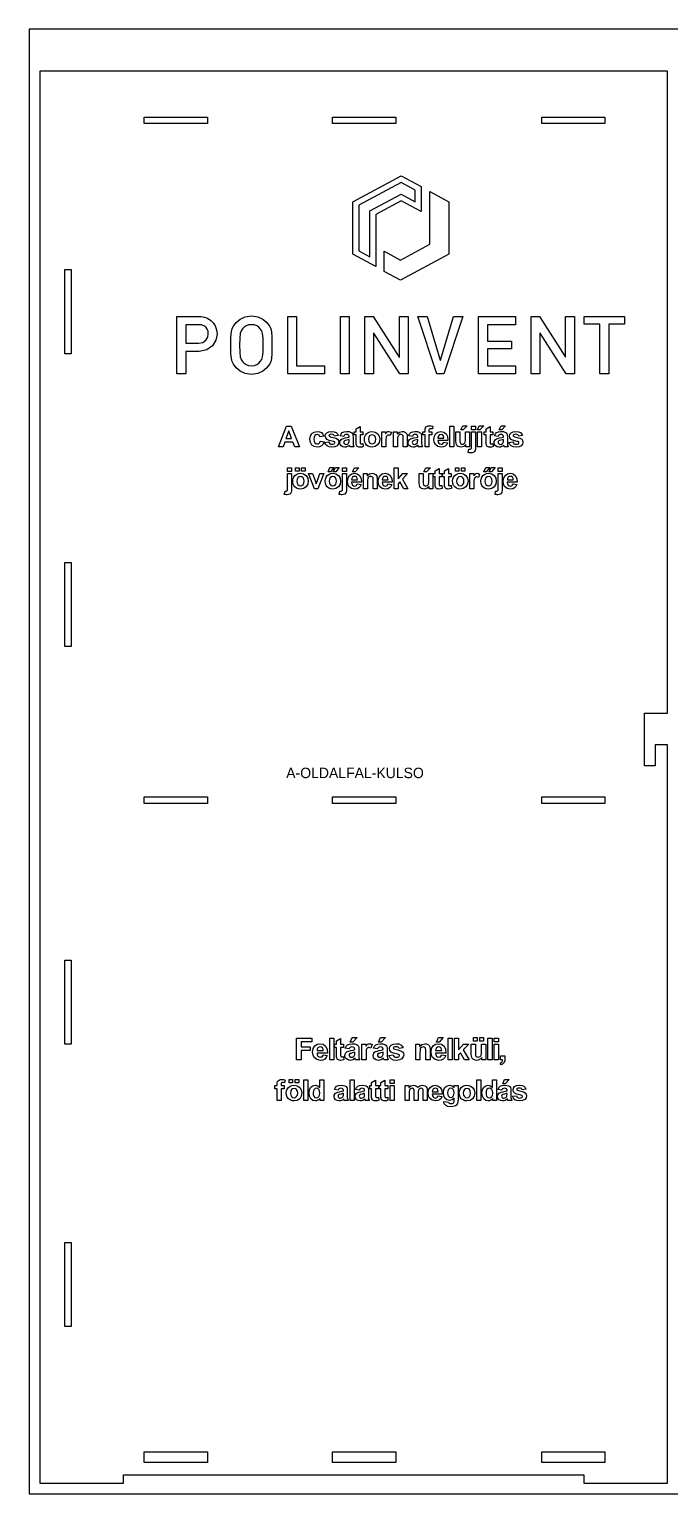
# Model space of a CAD drawing. Header units: millimetres. Extents: x 0 to 1400, y 0 to 1400.
# Drawn here: x 0 to 613, y 0 to 1400 of the extents above; entities that cross this region are included whole.
import ezdxf
from ezdxf.enums import TextEntityAlignment as Align

# ---------------------------------------------------------------- set-up
doc = ezdxf.new("R2010")
doc.units = ezdxf.units.MM
for name, color, linetype in [('GRAVIR', 3, 'Continuous'), ('JELOLES', 5, 'Continuous'), ('TABLA', 8, 'Continuous'), ('VAGAS', 1, 'Continuous')]:
    doc.layers.add(name, color=color, linetype=linetype)

msp = doc.modelspace()

# ---------------------------------------------------------------- linework, layer by layer
at = {"layer": 'GRAVIR'}
for points in [[(331.1, 1222.9), (331.1, 1173.1), (309.2, 1184.9), (309.2, 1235.1), (355.3, 1260), (374.6, 1249.6), (374.6, 1225.7), (355.3, 1236.1)], [(314.9, 1231.7), (314.9, 1188.3), (325.4, 1182.6), (325.4, 1226.3), (355.3, 1242.5), (368.9, 1235.1), (368.9, 1235.2), (368.9, 1246.2), (355.3, 1253.6)], [(354.7, 1179.4), (382.7, 1194.7), (382.7, 1244.9), (400.8, 1235.1), (400.8, 1184.9), (354.7, 1160), (339.2, 1168.4), (339.2, 1187.8)], [(179.4, 1108.5), (178.3, 1102.7), (175.1, 1097.4), (169.6, 1093.4), (162.2, 1092), (149.5, 1092), (149.5, 1070.5), (141.1, 1070.5), (141.1, 1125.5), (161.1, 1125.5), (164.3, 1125.4), (167.3, 1124.9), (170.4, 1123.7), (173.5, 1121.7), (175.8, 1119.4), (177.7, 1116.4), (179, 1112.8)], [(227, 1119.7), (229.5, 1116.1), (230.7, 1113.8), (231.4, 1110.9), (231.8, 1106), (231.9, 1098), (231.8, 1090.1), (231.4, 1085.2), (230.7, 1082.2), (229.5, 1079.9), (227, 1076.3), (223.2, 1073.2), (218.3, 1070.9), (212.3, 1070), (206.3, 1070.9), (201.4, 1073.2), (197.6, 1076.3), (195, 1079.9), (194.4, 1081.1), (193.9, 1082.3), (193.5, 1083.6), (193.2, 1085.2), (192.7, 1090.1), (192.6, 1098), (192.7, 1106), (193.2, 1110.9), (193.9, 1113.8), (195, 1116.1), (197.6, 1119.7), (201.4, 1122.9), (206.3, 1125.2), (212.3, 1126), (218.3, 1125.2), (223.2, 1122.9)], [(282.2, 1078.4), (282.2, 1070.5), (247, 1070.5), (247, 1125.5), (255.4, 1125.5), (255.4, 1078.4)], [(305.7, 1125.5), (305.7, 1070.5), (297.3, 1070.5), (297.3, 1125.5)], [(329.1, 1109.6), (329.1, 1070.5), (320.8, 1070.5), (320.8, 1125.5), (328.6, 1125.5), (353.6, 1086.4), (353.7, 1086.4), (353.7, 1125.5), (362.1, 1125.5), (362.1, 1070.5), (354.2, 1070.5), (329.3, 1109.6)], [(380.3, 1125.5), (392.8, 1083.6), (392.9, 1083.6), (405.5, 1125.5), (414.3, 1125.5), (396.1, 1070.5), (389.6, 1070.5), (371.4, 1125.5)], [(464.6, 1078.4), (464.6, 1070.5), (429.4, 1070.5), (429.4, 1125.5), (464.6, 1125.5), (464.6, 1117.6), (437.8, 1117.6), (437.8, 1101.9), (460.7, 1101.9), (460.7, 1094.5), (437.8, 1094.5), (437.8, 1078.4)], [(488, 1070.5), (479.7, 1070.5), (479.7, 1125.5), (487.5, 1125.5), (512.5, 1086.4), (512.6, 1086.4), (512.6, 1125.5), (521, 1125.5), (521, 1070.5), (513.1, 1070.5), (488.2, 1109.6), (488, 1109.6)], [(530.3, 1125.5), (568.9, 1125.5), (568.9, 1118.1), (553.8, 1118.1), (553.8, 1070.5), (545.4, 1070.5), (545.4, 1118.1), (530.3, 1118.1)], [(167.5, 1116.1), (164.7, 1117.3), (161.5, 1117.6), (149.5, 1117.6), (149.5, 1099.8), (161.8, 1099.8), (165.9, 1100.6), (168.8, 1102.7), (170.5, 1105.6), (171, 1108.8), (170.8, 1111.3), (170.1, 1113.4), (169, 1114.9)], [(219.3, 1080.8), (220.8, 1082.4), (222.2, 1084.4), (223, 1087), (223.4, 1091.2), (223.6, 1098), (223.4, 1104.8), (223, 1109.1), (222.2, 1111.6), (220.8, 1113.6), (219.3, 1115.2), (217.5, 1116.5), (215.1, 1117.3), (212.3, 1117.6), (209.5, 1117.3), (207.2, 1116.5), (205.3, 1115.2), (203.8, 1113.6), (202.4, 1111.6), (201.6, 1109.1), (201.1, 1104.8), (201, 1098), (201.1, 1091.2), (201.6, 1087), (202.4, 1084.4), (203.8, 1082.4), (205.3, 1080.8), (207.2, 1079.6), (209.5, 1078.7), (212.3, 1078.4), (215.1, 1078.7), (217.5, 1079.6)], [(238.2, 1000.8), (245.9, 1020.7), (250.2, 1020.7), (258.1, 1000.8), (253.8, 1000.8), (252, 1005.3), (244.1, 1005.3), (242.5, 1000.8)], [(248, 1016), (245.3, 1008.7), (250.7, 1008.7)], [(272.9, 1004.7), (273.9, 1003.9), (275.2, 1003.6), (276.2, 1003.8), (277, 1004.2), (277.6, 1005.1), (277.9, 1006.3), (281.7, 1005.7), (280.8, 1003.4), (279.4, 1001.8), (277.5, 1000.8), (275, 1000.5), (272.2, 1001), (270, 1002.5), (268.6, 1004.9), (268.1, 1008), (268.6, 1011.2), (270, 1013.5), (272.2, 1015), (275.1, 1015.5), (277.4, 1015.2), (279.3, 1014.4), (280.6, 1013), (281.5, 1011), (277.7, 1010.3), (277.4, 1011.3), (276.9, 1012), (276.1, 1012.4), (275.1, 1012.5), (273.9, 1012.3), (272.9, 1011.5), (272.2, 1010.2), (272, 1008.3), (272.2, 1006.1)], [(291.7, 1005.5), (291.2, 1005.8), (290.4, 1006), (286.6, 1007), (284.6, 1007.9), (283.3, 1009.3), (282.9, 1011.1), (283.2, 1012.8), (284.3, 1014.3), (286.2, 1015.2), (288.9, 1015.5), (291.5, 1015.3), (293.3, 1014.6), (294.5, 1013.4), (295.3, 1011.7), (291.7, 1011.1), (291.3, 1011.8), (290.8, 1012.3), (290, 1012.7), (289, 1012.8), (287.7, 1012.7), (286.8, 1012.4), (286.5, 1012), (286.4, 1011.6), (286.5, 1011.2), (286.8, 1010.9), (287.9, 1010.5), (290.3, 1009.8), (292.9, 1009.1), (294.6, 1008.2), (295.5, 1006.9), (295.7, 1005.3), (295.3, 1003.5), (294.1, 1001.9), (292.1, 1000.9), (289.2, 1000.5), (286.6, 1000.8), (284.6, 1001.7), (283.2, 1003.1), (282.3, 1004.9), (286.1, 1005.5), (286.5, 1004.5), (287.1, 1003.8), (288, 1003.4), (289.2, 1003.3), (290.5, 1003.4), (291.4, 1003.8), (291.8, 1004.2), (291.9, 1004.8), (291.9, 1005.2)], [(309.4, 1010), (309.4, 1005.6), (309.4, 1003.9), (309.5, 1002.8), (309.8, 1001.8), (310.2, 1000.8), (306.5, 1000.8), (306.3, 1001.3), (306.1, 1002), (306, 1002.2), (306, 1002.4), (305, 1001.6), (303.9, 1001), (302.7, 1000.6), (301.5, 1000.5), (299.5, 1000.8), (298, 1001.7), (297.1, 1003.1), (296.7, 1004.8), (296.9, 1005.9), (297.3, 1006.9), (298, 1007.8), (298.9, 1008.4), (300.2, 1008.9), (302, 1009.3), (304.2, 1009.8), (305.7, 1010.2), (305.7, 1010.6), (305.5, 1011.5), (305.1, 1012.1), (304.3, 1012.5), (303.1, 1012.6), (302.2, 1012.5), (301.5, 1012.2), (301, 1011.7), (300.6, 1010.8), (297.1, 1011.4), (297.9, 1013.2), (299.1, 1014.5), (300.9, 1015.3), (303.4, 1015.5), (305.6, 1015.4), (307.1, 1014.9), (308.2, 1014.2), (308.9, 1013.4), (309.3, 1012.1)], [(318.8, 1004), (319.1, 1001.1), (317.7, 1000.6), (316.1, 1000.5), (315.1, 1000.6), (314.3, 1000.8), (313.5, 1001.2), (313, 1001.7), (312.7, 1002.4), (312.5, 1003.2), (312.4, 1004.2), (312.4, 1005.9), (312.4, 1012.2), (310.6, 1012.2), (310.6, 1015.2), (312.4, 1015.2), (312.4, 1018.1), (316.2, 1020.3), (316.2, 1015.2), (318.8, 1015.2), (318.8, 1012.2), (316.2, 1012.2), (316.2, 1006.4), (316.2, 1005), (316.3, 1004.3), (316.4, 1004.1), (316.6, 1003.8), (316.9, 1003.7), (317.3, 1003.7), (317.9, 1003.8)], [(330.6, 1001), (327.6, 1000.5), (325.7, 1000.7), (323.9, 1001.4), (322.3, 1002.5), (321.2, 1004), (320.5, 1005.9), (320.2, 1008.2), (320.5, 1010.1), (321.2, 1011.9), (322.3, 1013.4), (323.8, 1014.6), (325.6, 1015.3), (327.6, 1015.5), (330.6, 1015), (333, 1013.4), (334.5, 1011), (335, 1008.1), (334.5, 1005.1), (332.9, 1002.6)], [(326.3, 1012.1), (325.1, 1011.3), (324.4, 1009.9), (324.1, 1008), (324.4, 1006.1), (325.1, 1004.7), (326.3, 1003.9), (327.6, 1003.6), (329, 1003.9), (330.1, 1004.7), (330.9, 1006.1), (331.1, 1008), (330.9, 1009.9), (330.1, 1011.3), (329, 1012.1), (327.6, 1012.4)], [(344.1, 1012), (343.2, 1012.1), (342.5, 1012), (341.9, 1011.7), (341.4, 1011.1), (341, 1010.1), (340.8, 1008.3), (340.7, 1005.3), (340.7, 1000.8), (336.9, 1000.8), (336.9, 1015.2), (340.4, 1015.2), (340.4, 1013.2), (341.3, 1014.4), (342, 1015.1), (342.8, 1015.4), (343.7, 1015.5), (345, 1015.3), (346.2, 1014.8), (345, 1011.5)], [(352.2, 1010.6), (352, 1009.4), (351.9, 1007.3), (351.9, 1000.8), (348.1, 1000.8), (348.1, 1015.2), (351.7, 1015.2), (351.7, 1013.1), (353.8, 1014.9), (356.4, 1015.5), (357.6, 1015.4), (358.7, 1015.1), (359.6, 1014.6), (360.3, 1013.9), (360.7, 1013.2), (361, 1012.3), (361.2, 1011.2), (361.2, 1009.8), (361.2, 1000.8), (357.4, 1000.8), (357.4, 1008.2), (357.4, 1010.1), (357.2, 1011.2), (356.9, 1011.8), (356.4, 1012.2), (355.8, 1012.5), (355.1, 1012.6), (354.1, 1012.5), (353.3, 1012.1), (352.7, 1011.4)], [(374.9, 1003.9), (375, 1002.8), (375.3, 1001.8), (375.7, 1000.8), (372, 1000.8), (371.8, 1001.3), (371.6, 1002), (371.5, 1002.2), (371.5, 1002.4), (370.4, 1001.6), (369.4, 1001), (368.2, 1000.6), (367, 1000.5), (365, 1000.8), (363.5, 1001.7), (362.5, 1003.1), (362.2, 1004.8), (362.4, 1005.9), (362.8, 1006.9), (363.5, 1007.8), (364.4, 1008.4), (365.7, 1008.9), (367.5, 1009.3), (369.7, 1009.8), (371.2, 1010.2), (371.2, 1010.6), (371, 1011.5), (370.6, 1012.1), (369.8, 1012.5), (368.6, 1012.6), (367.7, 1012.5), (367, 1012.2), (366.5, 1011.7), (366.1, 1010.8), (362.6, 1011.4), (363.4, 1013.2), (364.6, 1014.5), (366.4, 1015.3), (368.8, 1015.5), (371.1, 1015.4), (372.6, 1014.9), (373.7, 1014.2), (374.4, 1013.4), (374.8, 1012.1), (374.9, 1010), (374.8, 1005.6)], [(384.3, 1018), (383.5, 1018.1), (382.8, 1018), (382.3, 1017.7), (382, 1017.1), (382, 1016.2), (382, 1015.2), (384.8, 1015.2), (384.8, 1012.2), (382, 1012.2), (382, 1000.8), (378.2, 1000.8), (378.2, 1012.2), (376, 1012.2), (376, 1015.2), (378.2, 1015.2), (378.2, 1016.3), (378.2, 1017.9), (378.5, 1019), (379.1, 1019.8), (380, 1020.4), (381.1, 1020.9), (382.6, 1021), (384.2, 1020.9), (385.8, 1020.5), (385.2, 1017.9)], [(390.6, 1015), (393.2, 1015.5), (396.1, 1015), (398.3, 1013.4), (399.7, 1010.7), (400.1, 1006.9), (390.5, 1006.9), (390.8, 1005.4), (391.5, 1004.3), (392.4, 1003.6), (393.6, 1003.3), (394.5, 1003.5), (395.1, 1003.8), (395.7, 1004.5), (396.1, 1005.4), (399.8, 1004.8), (398.9, 1002.9), (397.5, 1001.6), (395.8, 1000.8), (393.6, 1000.5), (390.3, 1001.1), (388.1, 1003), (387, 1005.2), (386.6, 1007.9), (387.1, 1011.1), (388.5, 1013.5)], [(394.5, 1012.4), (393.5, 1012.6), (392.3, 1012.4), (391.4, 1011.7), (390.8, 1010.6), (390.6, 1009.2), (396.3, 1009.2), (396, 1010.7), (395.4, 1011.8)], [(402, 1000.8), (402, 1020.7), (405.8, 1020.7), (405.8, 1000.8)], [(407.9, 1004.3), (407.8, 1006.1), (407.8, 1015.2), (411.6, 1015.2), (411.6, 1008.6), (411.6, 1006.2), (411.8, 1004.9), (412.1, 1004.3), (412.5, 1003.8), (413.2, 1003.5), (413.9, 1003.4), (414.9, 1003.5), (415.7, 1003.9), (416.3, 1004.5), (416.7, 1005.3), (416.9, 1006.6), (417, 1009.1), (417, 1015.2), (420.8, 1015.2), (420.8, 1000.8), (417.3, 1000.8), (417.3, 1003), (416.4, 1002), (415.2, 1001.2), (413.9, 1000.7), (412.5, 1000.5), (411.2, 1000.7), (409.9, 1001.1), (408.9, 1001.9), (408.3, 1002.9)], [(414.8, 1017), (412.4, 1017), (414.2, 1021), (418.5, 1021)], [(419.5, 995.4), (420.2, 998.7), (420.5, 998.6), (420.7, 998.6), (420.9, 998.5), (421.2, 998.5), (421.7, 998.6), (422.1, 998.8), (422.4, 999.1), (422.6, 999.4), (422.7, 1000.1), (422.7, 1001.5), (422.7, 1015.2), (426.5, 1015.2), (426.5, 1001.3), (426.4, 998.9), (426.2, 997.4), (425.6, 996.4), (424.8, 995.6), (423.6, 995.2), (422.2, 995), (421.6, 995), (421, 995.1), (420.3, 995.2)], [(422.7, 1017.1), (422.7, 1020.7), (426.5, 1020.7), (426.5, 1017.1)], [(428.2, 1017), (430.1, 1021), (434.4, 1021), (430.6, 1017)], [(432.3, 1000.8), (428.5, 1000.8), (428.5, 1015.2), (432.3, 1015.2)], [(442.9, 1004), (443.2, 1001.1), (441.8, 1000.6), (440.2, 1000.5), (439.3, 1000.6), (438.4, 1000.8), (437.7, 1001.2), (437.2, 1001.7), (436.9, 1002.4), (436.6, 1003.2), (436.6, 1004.2), (436.5, 1005.9), (436.5, 1012.2), (434.8, 1012.2), (434.8, 1015.2), (436.5, 1015.2), (436.5, 1018.1), (440.3, 1020.3), (440.3, 1015.2), (442.9, 1015.2), (442.9, 1012.2), (440.3, 1012.2), (440.3, 1006.4), (440.4, 1005), (440.4, 1004.3), (440.5, 1004.1), (440.8, 1003.8), (441, 1003.7), (441.4, 1003.7), (442, 1003.8)], [(456.9, 1003.9), (457, 1002.8), (457.3, 1001.8), (457.7, 1000.8), (454, 1000.8), (453.8, 1001.3), (453.6, 1002), (453.5, 1002.2), (453.5, 1002.4), (452.5, 1001.6), (451.4, 1001), (450.2, 1000.6), (449, 1000.5), (447, 1000.8), (445.5, 1001.7), (444.6, 1003.1), (444.2, 1004.8), (444.4, 1005.9), (444.8, 1006.9), (445.5, 1007.8), (446.4, 1008.4), (447.7, 1008.9), (449.5, 1009.3), (451.7, 1009.8), (453.2, 1010.2), (453.2, 1010.6), (453, 1011.5), (452.6, 1012.1), (451.8, 1012.5), (450.6, 1012.6), (449.7, 1012.5), (449, 1012.2), (448.5, 1011.7), (448.1, 1010.8), (444.6, 1011.4), (445.4, 1013.2), (446.6, 1014.5), (448.4, 1015.3), (450.8, 1015.5), (453.1, 1015.4), (454.6, 1014.9), (455.7, 1014.2), (456.4, 1013.4), (456.8, 1012.1), (456.9, 1010), (456.9, 1005.6)], [(449.1, 1017), (450.9, 1021), (455.2, 1021), (451.5, 1017)], [(467.7, 1005.5), (467.2, 1005.8), (466.4, 1006), (462.7, 1007), (460.6, 1007.9), (459.3, 1009.3), (458.9, 1011.1), (459.3, 1012.8), (460.4, 1014.3), (462.3, 1015.2), (464.9, 1015.5), (467.5, 1015.3), (469.3, 1014.6), (470.5, 1013.4), (471.3, 1011.7), (467.7, 1011.1), (467.4, 1011.8), (466.8, 1012.3), (466.1, 1012.7), (465, 1012.8), (463.7, 1012.7), (462.9, 1012.4), (462.5, 1012), (462.4, 1011.6), (462.5, 1011.2), (462.8, 1010.9), (464, 1010.5), (466.4, 1009.8), (468.9, 1009.1), (470.6, 1008.2), (471.5, 1006.9), (471.8, 1005.3), (471.4, 1003.5), (470.1, 1001.9), (468.1, 1000.9), (465.3, 1000.5), (462.6, 1000.8), (460.6, 1001.7), (459.2, 1003.1), (458.4, 1004.9), (462.2, 1005.5), (462.6, 1004.5), (463.2, 1003.8), (464.1, 1003.4), (465.3, 1003.3), (466.5, 1003.4), (467.5, 1003.8), (467.9, 1004.2), (468, 1004.8), (467.9, 1005.2)], [(303.7, 1003.4), (304.6, 1003.9), (305.2, 1004.4), (305.5, 1005.1), (305.6, 1005.8), (305.7, 1007), (305.7, 1007.7), (304.7, 1007.5), (303.4, 1007.1), (302, 1006.8), (301.3, 1006.5), (300.7, 1005.9), (300.5, 1005.1), (300.7, 1004.4), (301.1, 1003.8), (301.8, 1003.3), (302.6, 1003.2)], [(370.7, 1004.4), (371, 1005.1), (371.1, 1005.8), (371.2, 1007), (371.2, 1007.7), (370.2, 1007.5), (368.8, 1007.1), (367.5, 1006.8), (366.8, 1006.5), (366.2, 1005.9), (366, 1005.1), (366.2, 1004.4), (366.6, 1003.8), (367.3, 1003.3), (368.1, 1003.2), (369.1, 1003.4), (370.1, 1003.9)], [(452.7, 1004.4), (453, 1005.1), (453.1, 1005.8), (453.2, 1007), (453.2, 1007.7), (452.2, 1007.5), (450.8, 1007.1), (449.5, 1006.8), (448.8, 1006.5), (448.2, 1005.9), (448, 1005.1), (448.2, 1004.4), (448.6, 1003.8), (449.3, 1003.3), (450.1, 1003.2), (451.2, 1003.4), (452.1, 1003.9)], [(250.7, 977.1), (246.9, 977.1), (246.9, 980.6), (250.7, 980.6)], [(254.5, 980.9), (257.8, 980.9), (257.8, 977.7), (254.5, 977.7)], [(260.3, 977.7), (260.3, 980.9), (263.6, 980.9), (263.6, 977.7)], [(287.3, 981), (291.3, 981), (287.8, 977), (285.5, 977)], [(292.5, 981), (296.3, 981), (293, 977), (290.5, 977)], [(299.4, 977.1), (299.4, 980.6), (303.2, 980.6), (303.2, 977.1)], [(308.9, 976.9), (310.7, 980.9), (315, 980.9), (311.3, 976.9)], [(348.6, 960.8), (348.6, 980.6), (352.4, 980.6), (352.4, 970.1), (356.9, 975.2), (361.5, 975.2), (356.6, 969.9), (361.9, 960.8), (357.8, 960.8), (354.2, 967.3), (352.4, 965.4), (352.4, 960.8)], [(377.2, 976.9), (379.1, 980.9), (383.3, 980.9), (379.6, 976.9)], [(394.5, 961.1), (393.1, 960.6), (391.5, 960.5), (390.6, 960.6), (389.7, 960.8), (389, 961.2), (388.5, 961.7), (388.2, 962.4), (388, 963.2), (387.9, 964.2), (387.8, 965.9), (387.8, 972.1), (386.1, 972.1), (386.1, 975.2), (387.8, 975.2), (387.8, 978), (391.6, 980.2), (391.6, 975.2), (394.2, 975.2), (394.2, 972.1), (391.6, 972.1), (391.6, 966.4), (391.7, 965), (391.7, 964.3), (391.8, 964), (392.1, 963.8), (392.3, 963.7), (392.7, 963.6), (393.3, 963.7), (394.2, 964)], [(403.4, 961.1), (402, 960.6), (400.4, 960.5), (399.4, 960.6), (398.6, 960.8), (397.9, 961.2), (397.4, 961.7), (397, 962.4), (396.8, 963.2), (396.7, 964.2), (396.7, 965.9), (396.7, 972.1), (395, 972.1), (395, 975.2), (396.7, 975.2), (396.7, 978), (400.5, 980.2), (400.5, 975.2), (403.1, 975.2), (403.1, 972.1), (400.5, 972.1), (400.5, 966.4), (400.5, 965), (400.6, 964.3), (400.7, 964), (400.9, 963.8), (401.2, 963.7), (401.6, 963.6), (402.2, 963.7), (403.1, 964)], [(407.2, 980.9), (410.5, 980.9), (410.5, 977.7), (407.2, 977.7)], [(413, 980.9), (416.3, 980.9), (416.3, 977.7), (413, 977.7)], [(436.2, 981), (440.1, 981), (436.7, 977), (434.3, 977)], [(441.3, 981), (445.1, 981), (441.8, 977), (439.4, 977)], [(448.2, 977.1), (448.2, 980.6), (452, 980.6), (452, 977.1)], [(243.7, 955.4), (244.4, 958.6), (244.6, 958.6), (244.9, 958.6), (245.1, 958.5), (245.3, 958.5), (245.8, 958.6), (246.3, 958.8), (246.6, 959), (246.8, 959.4), (246.9, 960.1), (246.9, 961.5), (246.9, 975.2), (250.7, 975.2), (250.7, 961.3), (250.6, 958.9), (250.3, 957.4), (249.8, 956.4), (248.9, 955.6), (247.8, 955.2), (246.3, 955), (245.8, 955), (245.1, 955.1), (244.4, 955.2)], [(262.1, 961), (259.2, 960.5), (257.3, 960.7), (255.4, 961.4), (253.9, 962.5), (252.7, 964), (252, 965.9), (251.8, 968.2), (252, 970), (252.7, 971.8), (253.8, 973.4), (255.4, 974.5), (257.2, 975.2), (259.2, 975.5), (262.1, 975), (264.5, 973.4), (266.1, 971), (266.6, 968), (266.1, 965.1), (264.5, 962.6)], [(257.8, 972.1), (256.7, 971.3), (255.9, 969.9), (255.7, 968), (255.9, 966.1), (256.7, 964.7), (257.8, 963.9), (259.2, 963.6), (260.5, 963.9), (261.7, 964.7), (262.4, 966.1), (262.7, 968), (262.4, 969.9), (261.7, 971.3), (260.5, 972.1), (259.2, 972.4)], [(272.5, 960.8), (266.7, 975.2), (270.7, 975.2), (273.4, 967.8), (274.2, 965.4), (274.4, 966.2), (274.6, 966.6), (274.8, 967.2), (275, 967.8), (277.7, 975.2), (281.6, 975.2), (275.9, 960.8)], [(290.1, 960.5), (288.2, 960.7), (286.4, 961.4), (284.8, 962.5), (283.7, 964), (283, 965.9), (282.7, 968.2), (283, 970), (283.7, 971.8), (284.8, 973.4), (286.3, 974.5), (288.1, 975.2), (290.1, 975.5), (293.1, 975), (295.4, 973.4), (297, 971), (297.5, 968), (297, 965.1), (295.4, 962.6), (293, 961)], [(287.6, 971.3), (286.9, 969.9), (286.6, 968), (286.9, 966.1), (287.6, 964.7), (288.8, 963.9), (290.1, 963.6), (291.5, 963.9), (292.6, 964.7), (293.4, 966.1), (293.6, 968), (293.4, 969.9), (292.6, 971.3), (291.5, 972.1), (290.1, 972.4), (288.8, 972.1)], [(296.9, 958.6), (297.2, 958.6), (297.4, 958.6), (297.6, 958.5), (297.9, 958.5), (298.4, 958.6), (298.8, 958.8), (299.1, 959), (299.3, 959.4), (299.4, 960.1), (299.4, 961.5), (299.4, 975.2), (303.2, 975.2), (303.2, 961.3), (303.1, 958.9), (302.9, 957.4), (302.3, 956.4), (301.5, 955.6), (300.3, 955.2), (298.9, 955), (298.3, 955), (297.7, 955.1), (297, 955.2), (296.2, 955.4)], [(308.1, 975), (310.7, 975.5), (313.5, 975), (315.7, 973.4), (317.1, 970.7), (317.5, 966.9), (308, 966.9), (308.2, 965.4), (308.9, 964.3), (309.9, 963.6), (311.1, 963.3), (311.9, 963.4), (312.6, 963.8), (313.1, 964.4), (313.5, 965.4), (317.3, 964.7), (316.3, 962.9), (315, 961.6), (313.2, 960.8), (311, 960.5), (307.8, 961.1), (305.5, 962.9), (304.4, 965.2), (304.1, 967.9), (304.6, 971.1), (306, 973.5)], [(312, 972.4), (310.9, 972.6), (309.8, 972.4), (308.8, 971.7), (308.2, 970.6), (308, 969.2), (313.7, 969.2), (313.5, 970.7), (312.9, 971.7)], [(323.5, 970.6), (323.3, 969.3), (323.2, 967.3), (323.2, 960.8), (319.4, 960.8), (319.4, 975.2), (323, 975.2), (323, 973), (325.1, 974.9), (327.7, 975.5), (328.9, 975.4), (330, 975), (330.9, 974.5), (331.6, 973.9), (332, 973.1), (332.3, 972.3), (332.5, 971.2), (332.5, 969.7), (332.5, 960.8), (328.7, 960.8), (328.7, 968.1), (328.7, 970), (328.5, 971.1), (328.2, 971.7), (327.7, 972.2), (327.1, 972.5), (326.4, 972.6), (325.4, 972.4), (324.6, 972), (323.9, 971.4)], [(340, 975.5), (342.8, 975), (345, 973.4), (346.4, 970.7), (346.8, 966.9), (337.3, 966.9), (337.5, 965.4), (338.2, 964.3), (339.2, 963.6), (340.4, 963.3), (341.2, 963.4), (341.9, 963.8), (342.4, 964.4), (342.8, 965.4), (346.6, 964.7), (345.6, 962.9), (344.3, 961.6), (342.5, 960.8), (340.3, 960.5), (337.1, 961.1), (334.8, 962.9), (333.7, 965.2), (333.4, 967.9), (333.9, 971.1), (335.2, 973.5), (337.4, 975)], [(340.2, 972.6), (339.1, 972.4), (338.1, 971.7), (337.5, 970.6), (337.3, 969.2), (343, 969.2), (342.8, 970.7), (342.2, 971.7), (341.3, 972.4)], [(372.6, 975.2), (376.4, 975.2), (376.4, 968.6), (376.5, 966.1), (376.6, 964.9), (376.9, 964.3), (377.4, 963.8), (378, 963.5), (378.8, 963.4), (379.7, 963.5), (380.5, 963.9), (381.2, 964.5), (381.6, 965.2), (381.8, 966.6), (381.9, 969.1), (381.9, 975.2), (385.7, 975.2), (385.7, 960.8), (382.2, 960.8), (382.2, 963), (381.2, 961.9), (380.1, 961.2), (378.8, 960.7), (377.4, 960.5), (376, 960.7), (374.8, 961.1), (373.8, 961.9), (373.1, 962.9), (372.8, 964.3), (372.6, 966.1)], [(411.9, 960.5), (410, 960.7), (408.2, 961.4), (406.6, 962.5), (405.5, 964), (404.8, 965.9), (404.5, 968.2), (404.8, 970), (405.5, 971.8), (406.6, 973.4), (408.1, 974.5), (409.9, 975.2), (411.9, 975.5), (414.9, 975), (417.2, 973.4), (418.8, 971), (419.3, 968), (418.8, 965.1), (417.2, 962.6), (414.8, 961)], [(409.4, 971.3), (408.7, 969.9), (408.4, 968), (408.7, 966.1), (409.4, 964.7), (410.5, 963.9), (411.9, 963.6), (413.3, 963.9), (414.4, 964.7), (415.2, 966.1), (415.4, 968), (415.2, 969.9), (414.4, 971.3), (413.3, 972.1), (411.9, 972.4), (410.5, 972.1)], [(429.2, 971.5), (428.3, 971.9), (427.5, 972.1), (426.7, 972), (426.1, 971.6), (425.6, 971), (425.2, 970), (425, 968.3), (424.9, 965.2), (424.9, 960.8), (421.1, 960.8), (421.1, 975.2), (424.7, 975.2), (424.7, 973.1), (425.5, 974.3), (426.3, 975), (427.1, 975.4), (427.9, 975.5), (429.2, 975.3), (430.4, 974.8)], [(441.9, 961), (438.9, 960.5), (437, 960.7), (435.2, 961.4), (433.6, 962.5), (432.5, 964), (431.8, 965.9), (431.5, 968.2), (431.8, 970), (432.5, 971.8), (433.6, 973.4), (435.1, 974.5), (436.9, 975.2), (438.9, 975.5), (441.9, 975), (444.2, 973.4), (445.8, 971), (446.3, 968), (445.8, 965.1), (444.2, 962.6)], [(437.6, 972.1), (436.4, 971.3), (435.7, 969.9), (435.4, 968), (435.7, 966.1), (436.4, 964.7), (437.6, 963.9), (438.9, 963.6), (440.3, 963.9), (441.4, 964.7), (442.2, 966.1), (442.4, 968), (442.2, 969.9), (441.4, 971.3), (440.3, 972.1), (438.9, 972.4)], [(445.1, 955.4), (445.7, 958.6), (446, 958.6), (446.2, 958.6), (446.4, 958.5), (446.7, 958.5), (447.2, 958.6), (447.6, 958.8), (447.9, 959), (448.1, 959.4), (448.2, 960.1), (448.2, 961.5), (448.2, 975.2), (452, 975.2), (452, 961.3), (451.9, 958.9), (451.7, 957.4), (451.1, 956.4), (450.3, 955.6), (449.1, 955.2), (447.7, 955), (447.1, 955), (446.5, 955.1), (445.8, 955.2)], [(459.5, 975.5), (462.3, 975), (464.5, 973.4), (465.9, 970.7), (466.3, 966.9), (456.8, 966.9), (457, 965.4), (457.7, 964.3), (458.7, 963.6), (459.9, 963.3), (460.7, 963.4), (461.4, 963.8), (461.9, 964.4), (462.3, 965.4), (466.1, 964.7), (465.1, 962.9), (463.8, 961.6), (462, 960.8), (459.9, 960.5), (456.6, 961.1), (454.3, 962.9), (453.3, 965.2), (452.9, 967.9), (453.4, 971.1), (454.8, 973.5), (456.9, 975)], [(459.7, 972.6), (458.6, 972.4), (457.6, 971.7), (457, 970.6), (456.9, 969.2), (462.5, 969.2), (462.3, 970.7), (461.7, 971.7), (460.8, 972.4)], [(269.9, 435.6), (269.9, 432.1), (259.8, 432.1), (259.8, 427.1), (268.5, 427.1), (268.5, 423.6), (259.8, 423.6), (259.8, 414.7), (255.5, 414.7), (255.5, 435.6)], [(291.2, 414.7), (287.1, 414.7), (287.1, 435.6), (291.2, 435.6)], [(300.6, 414.9), (299.1, 414.5), (297.4, 414.3), (296.4, 414.4), (295.4, 414.7), (294.7, 415.1), (294.1, 415.6), (293.8, 416.3), (293.6, 417.2), (293.5, 418.3), (293.5, 420), (293.5, 426.7), (291.6, 426.7), (291.6, 429.9), (293.5, 429.9), (293.5, 432.9), (297.5, 435.2), (297.5, 429.9), (300.2, 429.9), (300.2, 426.7), (297.5, 426.7), (297.5, 420.5), (297.5, 419.1), (297.6, 418.4), (297.7, 418.1), (297.9, 417.9), (298.2, 417.7), (298.6, 417.7), (299.3, 417.8), (300.2, 418.1)], [(306.7, 431.7), (308.7, 436), (313.2, 436), (309.3, 431.7)], [(333.8, 431.7), (335.8, 436), (340.3, 436), (336.3, 431.7)], [(391.7, 431.7), (389.1, 431.7), (391.1, 436), (395.6, 436)], [(400.3, 414.7), (400.3, 435.6), (404.3, 435.6), (404.3, 414.7)], [(410.3, 414.7), (406.3, 414.7), (406.3, 435.6), (410.3, 435.6), (410.3, 424.5), (415, 429.9), (420, 429.9), (414.8, 424.3), (420.4, 414.7), (416, 414.7), (412.2, 421.5), (410.3, 419.5)], [(424.5, 436), (427.9, 436), (427.9, 432.6), (424.5, 432.6)], [(430.6, 436), (434.1, 436), (434.1, 432.6), (430.6, 432.6)], [(438.3, 414.7), (438.3, 435.6), (442.3, 435.6), (442.3, 414.7)], [(444.4, 431.9), (444.4, 435.6), (448.4, 435.6), (448.4, 431.9)], [(275.1, 429.7), (277.8, 430.2), (280.8, 429.7), (283.2, 428), (284.6, 425.1), (285, 421.1), (275, 421.1), (275.2, 419.5), (275.9, 418.3), (277, 417.6), (278.3, 417.3), (279.1, 417.5), (279.8, 417.8), (280.4, 418.5), (280.8, 419.5), (284.8, 418.8), (283.8, 416.9), (282.4, 415.5), (280.5, 414.6), (278.2, 414.3), (274.8, 415), (272.4, 416.9), (271.2, 419.3), (270.8, 422.2), (271.3, 425.5), (272.8, 428.1)], [(279.2, 426.9), (278.1, 427.1), (276.9, 426.9), (275.9, 426.2), (275.2, 425), (275, 423.6), (281, 423.6), (280.8, 425.1), (280.1, 426.2)], [(314.9, 419.7), (315, 417.9), (315.1, 416.7), (315.4, 415.7), (315.9, 414.7), (311.9, 414.7), (311.7, 415.2), (311.5, 415.9), (311.4, 416.2), (311.4, 416.3), (310.3, 415.5), (309.2, 414.8), (307.9, 414.5), (306.7, 414.3), (304.6, 414.7), (303, 415.6), (301.9, 417), (301.6, 418.8), (301.8, 420), (302.2, 421.1), (303, 422), (303.9, 422.7), (305.3, 423.2), (307.1, 423.6), (309.5, 424.1), (311, 424.6), (311, 425), (310.9, 426), (310.5, 426.6), (309.6, 427), (308.3, 427.1), (307.4, 427), (306.6, 426.7), (306.1, 426.1), (305.7, 425.2), (302, 425.9), (302.9, 427.8), (304.1, 429.1), (306, 429.9), (308.6, 430.2), (310.9, 430.1), (312.6, 429.6), (313.7, 428.9), (314.5, 428), (314.9, 426.6), (315, 424.4)], [(309.9, 417.9), (310.5, 418.5), (310.9, 419.2), (311, 420), (311, 421.2), (311, 422), (310, 421.7), (308.6, 421.4), (307.2, 421), (306.4, 420.7), (305.8, 420), (305.6, 419.2), (305.8, 418.5), (306.2, 417.8), (307, 417.3), (307.9, 417.2), (308.9, 417.3)], [(325.4, 426.4), (324.5, 426.6), (323.7, 426.5), (323.1, 426.1), (322.5, 425.5), (322.1, 424.5), (321.9, 422.6), (321.8, 419.4), (321.8, 414.7), (317.8, 414.7), (317.8, 429.9), (321.5, 429.9), (321.5, 427.7), (322.4, 429), (323.3, 429.7), (324.1, 430.1), (325, 430.2), (326.3, 430), (327.6, 429.5), (326.4, 425.9)], [(342, 419.7), (342.1, 417.9), (342.2, 416.7), (342.5, 415.7), (342.9, 414.7), (339, 414.7), (338.8, 415.2), (338.6, 415.9), (338.5, 416.2), (338.4, 416.3), (337.4, 415.5), (336.2, 414.8), (335, 414.5), (333.7, 414.3), (331.6, 414.7), (330, 415.6), (329, 417), (328.7, 418.8), (328.8, 420), (329.3, 421.1), (330, 422), (331, 422.7), (332.4, 423.2), (334.2, 423.6), (336.6, 424.1), (338.1, 424.6), (338.1, 425), (338, 426), (337.5, 426.6), (336.7, 427), (335.4, 427.1), (334.4, 427), (333.7, 426.7), (333.2, 426.1), (332.7, 425.2), (329.1, 425.9), (329.9, 427.8), (331.2, 429.1), (333.1, 429.9), (335.7, 430.2), (338, 430.1), (339.7, 429.6), (340.8, 428.9), (341.5, 428), (341.9, 426.6), (342.1, 424.4)], [(337, 417.9), (337.6, 418.5), (338, 419.2), (338.1, 420), (338.1, 421.2), (338.1, 422), (337.1, 421.7), (335.7, 421.4), (334.3, 421), (333.5, 420.7), (332.9, 420), (332.7, 419.2), (332.9, 418.5), (333.3, 417.8), (334, 417.3), (334.9, 417.2), (336, 417.3)], [(353, 419.9), (352.2, 420.2), (348.2, 421.2), (346, 422.1), (344.6, 423.6), (344.2, 425.5), (344.6, 427.4), (345.7, 428.9), (347.7, 429.9), (350.6, 430.2), (353.3, 430), (355.2, 429.2), (356.5, 427.9), (357.3, 426.2), (353.5, 425.5), (353.2, 426.3), (352.6, 426.8), (351.8, 427.2), (350.6, 427.3), (349.3, 427.2), (348.4, 426.9), (348, 426.5), (347.9, 426.1), (348, 425.7), (348.3, 425.3), (349.5, 424.9), (352.1, 424.2), (354.8, 423.4), (356.6, 422.4), (357.5, 421.1), (357.8, 419.4), (357.4, 417.5), (356.1, 415.8), (353.9, 414.7), (350.9, 414.3), (348.1, 414.6), (346, 415.6), (344.5, 417.1), (343.6, 419), (347.7, 419.6), (348.1, 418.6), (348.7, 417.8), (349.6, 417.4), (350.9, 417.2), (352.3, 417.4), (353.3, 417.8), (353.6, 418.3), (353.8, 418.9), (353.7, 419.3), (353.5, 419.6)], [(374.7, 426.6), (374, 425.9), (373.6, 425), (373.4, 423.7), (373.3, 421.6), (373.3, 414.7), (369.3, 414.7), (369.3, 429.9), (373, 429.9), (373, 427.6), (375.2, 429.6), (378, 430.2), (379.3, 430.1), (380.4, 429.7), (381.4, 429.2), (382.1, 428.5), (382.6, 427.7), (382.9, 426.8), (383, 425.7), (383.1, 424.1), (383.1, 414.7), (379.1, 414.7), (379.1, 422.4), (379, 424.5), (378.8, 425.6), (378.5, 426.3), (378, 426.7), (377.4, 427), (376.6, 427.1), (375.6, 427)], [(388.2, 429.7), (391, 430.2), (394, 429.7), (396.4, 428), (397.8, 425.1), (398.2, 421.1), (388.2, 421.1), (388.4, 419.5), (389.1, 418.3), (390.2, 417.6), (391.4, 417.3), (392.3, 417.5), (393, 417.8), (393.6, 418.5), (394, 419.5), (398, 418.8), (397, 416.9), (395.6, 415.5), (393.7, 414.6), (391.4, 414.3), (388, 415), (385.5, 416.9), (384.4, 419.3), (384, 422.2), (384.5, 425.5), (386, 428.1)], [(392.4, 426.9), (391.2, 427.1), (390, 426.9), (389.1, 426.2), (388.4, 425), (388.2, 423.6), (394.2, 423.6), (394, 425.1), (393.3, 426.2)], [(422.4, 429.9), (426.4, 429.9), (426.4, 422.9), (426.4, 420.3), (426.6, 419), (426.9, 418.3), (427.4, 417.8), (428.1, 417.5), (428.9, 417.4), (429.9, 417.5), (430.8, 418), (431.4, 418.6), (431.9, 419.4), (432.1, 420.8), (432.2, 423.5), (432.2, 429.9), (436.2, 429.9), (436.2, 414.7), (432.5, 414.7), (432.5, 417), (431.5, 415.9), (430.3, 415), (428.9, 414.5), (427.4, 414.3), (426, 414.5), (424.7, 415), (423.6, 415.8), (422.9, 416.9), (422.5, 418.3), (422.4, 420.3)], [(444.4, 414.7), (444.4, 429.9), (448.4, 429.9), (448.4, 414.7)], [(451.1, 412.1), (451.8, 412.8), (452.2, 413.6), (452.4, 414.7), (450.4, 414.7), (450.4, 418.7), (454.5, 418.7), (454.5, 415.8), (454.4, 414.3), (454.2, 413.1), (453.7, 412.1), (453, 411.3), (452.1, 410.5), (450.9, 410), (450.1, 411.7)], [(244, 392.9), (243.1, 393), (242.3, 393.1), (241.6, 393), (241.1, 392.7), (240.8, 392.1), (240.7, 391.2), (240.7, 390.2), (243.6, 390.2), (243.6, 387.2), (240.7, 387.2), (240.7, 375.8), (236.9, 375.8), (236.9, 387.2), (234.8, 387.2), (234.8, 390.2), (236.9, 390.2), (236.9, 391.3), (237, 392.9), (237.3, 394), (237.9, 394.8), (238.7, 395.4), (239.9, 395.9), (241.3, 396), (243, 395.9), (244.5, 395.5)], [(248.4, 396), (251.6, 396), (251.6, 392.7), (248.4, 392.7)], [(254.2, 392.7), (254.2, 396), (257.5, 396), (257.5, 392.7)], [(266.3, 375.8), (262.4, 375.8), (262.4, 395.7), (266.3, 395.7)], [(269.1, 388.6), (271.1, 390), (273.5, 390.5), (275.7, 390), (277.6, 388.5), (277.6, 395.7), (281.4, 395.7), (281.4, 375.8), (277.9, 375.8), (277.9, 377.9), (276.9, 376.9), (275.8, 376.1), (274.6, 375.7), (273.4, 375.5), (271.1, 376), (269.2, 377.5), (267.8, 379.9), (267.4, 383.1), (267.8, 386.3)], [(306.7, 375.8), (306.7, 395.7), (310.6, 395.7), (310.6, 375.8)], [(333.9, 376.1), (332.5, 375.6), (330.9, 375.5), (329.9, 375.6), (329.1, 375.8), (328.3, 376.2), (327.9, 376.7), (327.5, 377.4), (327.3, 378.2), (327.2, 379.2), (327.2, 380.9), (327.2, 387.2), (325.4, 387.2), (325.4, 390.2), (327.2, 390.2), (327.2, 393.1), (331, 395.3), (331, 390.2), (333.6, 390.2), (333.6, 387.2), (331, 387.2), (331, 381.4), (331, 380), (331.1, 379.3), (331.2, 379.1), (331.4, 378.8), (331.7, 378.7), (332.1, 378.7), (332.7, 378.8), (333.6, 379)], [(342.5, 379), (342.8, 376.1), (341.4, 375.6), (339.8, 375.5), (338.8, 375.6), (337.9, 375.8), (337.2, 376.2), (336.7, 376.7), (336.4, 377.4), (336.2, 378.2), (336.1, 379.2), (336.1, 380.9), (336.1, 387.2), (334.3, 387.2), (334.3, 390.2), (336.1, 390.2), (336.1, 393.1), (339.9, 395.3), (339.9, 390.2), (342.5, 390.2), (342.5, 387.2), (339.9, 387.2), (339.9, 381.4), (339.9, 380), (340, 379.3), (340.1, 379.1), (340.3, 378.8), (340.6, 378.7), (341, 378.7), (341.6, 378.8)], [(348.6, 392.1), (344.8, 392.1), (344.8, 395.7), (348.6, 395.7)], [(431.5, 375.8), (427.7, 375.8), (427.7, 395.7), (431.5, 395.7)], [(434.3, 388.6), (436.3, 390), (438.7, 390.5), (440.9, 390), (442.8, 388.5), (442.8, 395.7), (446.6, 395.7), (446.6, 375.8), (443.1, 375.8), (443.1, 377.9), (442.2, 376.9), (441, 376.1), (439.8, 375.7), (438.6, 375.5), (436.3, 376), (434.4, 377.5), (433.1, 379.9), (432.6, 383.1), (433, 386.3)], [(452.5, 392), (454.3, 396), (458.6, 396), (454.9, 392)], [(256, 376), (253.1, 375.5), (251.1, 375.7), (249.3, 376.4), (247.7, 377.5), (246.6, 379), (245.9, 380.9), (245.6, 383.2), (245.9, 385.1), (246.6, 386.9), (247.7, 388.4), (249.2, 389.6), (251, 390.3), (253, 390.5), (256, 390), (258.4, 388.4), (259.9, 386), (260.5, 383.1), (259.9, 380.1), (258.4, 377.6)], [(251.7, 387.1), (250.5, 386.3), (249.8, 384.9), (249.5, 383), (249.8, 381.1), (250.5, 379.7), (251.7, 378.9), (253.1, 378.6), (254.4, 378.9), (255.5, 379.7), (256.3, 381.1), (256.6, 383), (256.3, 384.9), (255.5, 386.3), (254.4, 387.1), (253.1, 387.4)], [(274.5, 387.6), (273.2, 387.3), (272.2, 386.5), (271.5, 385.2), (271.3, 383.3), (271.4, 381.3), (271.9, 380), (273, 378.9), (274.5, 378.5), (275.7, 378.8), (276.7, 379.6), (277.4, 381), (277.6, 383), (277.4, 385.1), (276.7, 386.5), (275.7, 387.3)], [(303.9, 385), (303.9, 380.6), (303.9, 378.9), (304.1, 377.8), (304.3, 376.8), (304.8, 375.8), (301, 375.8), (300.8, 376.3), (300.6, 377), (300.6, 377.2), (300.5, 377.4), (299.5, 376.6), (298.4, 376), (297.3, 375.6), (296, 375.5), (294.1, 375.8), (292.5, 376.7), (291.6, 378.1), (291.3, 379.8), (291.4, 380.9), (291.9, 381.9), (292.6, 382.8), (293.5, 383.4), (294.8, 383.9), (296.5, 384.3), (298.8, 384.8), (300.2, 385.2), (300.2, 385.6), (300.1, 386.5), (299.7, 387.1), (298.9, 387.5), (297.6, 387.6), (296.7, 387.5), (296, 387.2), (295.5, 386.7), (295.1, 385.8), (291.7, 386.4), (292.5, 388.2), (293.7, 389.5), (295.4, 390.3), (297.9, 390.5), (300.1, 390.4), (301.7, 389.9), (302.7, 389.2), (303.4, 388.4), (303.8, 387.1)], [(298.2, 378.4), (299.1, 378.9), (299.7, 379.4), (300.1, 380.1), (300.2, 380.8), (300.2, 382), (300.2, 382.7), (299.3, 382.5), (297.9, 382.1), (296.6, 381.8), (295.8, 381.5), (295.3, 380.9), (295.1, 380.1), (295.2, 379.4), (295.7, 378.8), (296.3, 378.3), (297.2, 378.2)], [(324.2, 380.6), (324.2, 378.9), (324.3, 377.8), (324.6, 376.8), (325, 375.8), (321.3, 375.8), (321.1, 376.3), (320.9, 377), (320.8, 377.2), (320.8, 377.4), (319.8, 376.6), (318.7, 376), (317.5, 375.6), (316.3, 375.5), (314.3, 375.8), (312.8, 376.7), (311.9, 378.1), (311.5, 379.8), (311.7, 380.9), (312.1, 381.9), (312.8, 382.8), (313.8, 383.4), (315, 383.9), (316.8, 384.3), (319, 384.8), (320.5, 385.2), (320.5, 385.6), (320.3, 386.5), (319.9, 387.1), (319.1, 387.5), (317.9, 387.6), (317, 387.5), (316.3, 387.2), (315.8, 386.7), (315.4, 385.8), (311.9, 386.4), (312.7, 388.2), (313.9, 389.5), (315.7, 390.3), (318.2, 390.5), (320.4, 390.4), (321.9, 389.9), (323, 389.2), (323.7, 388.4), (324.1, 387.1), (324.2, 385)], [(319.4, 378.9), (320, 379.4), (320.3, 380.1), (320.4, 380.8), (320.5, 382), (320.5, 382.7), (319.5, 382.5), (318.2, 382.1), (316.8, 381.8), (316.1, 381.5), (315.5, 380.9), (315.3, 380.1), (315.5, 379.4), (315.9, 378.8), (316.6, 378.3), (317.5, 378.2), (318.5, 378.4)], [(348.6, 375.8), (344.8, 375.8), (344.8, 390.2), (348.6, 390.2)], [(375.6, 390.5), (377.1, 390.4), (378.3, 389.9), (379.2, 389.1), (379.9, 388), (380.2, 386.8), (380.3, 385), (380.3, 375.8), (376.5, 375.8), (376.5, 384), (376.4, 385.8), (376.1, 386.8), (375.4, 387.4), (374.5, 387.6), (373.7, 387.5), (373, 387.1), (372.4, 386.5), (372, 385.7), (371.7, 384.5), (371.7, 382.7), (371.7, 375.8), (367.9, 375.8), (367.9, 383.7), (367.8, 385.4), (367.6, 386.4), (367.4, 386.9), (367, 387.3), (366.5, 387.5), (365.9, 387.6), (365, 387.5), (364.3, 387.1), (363.7, 386.6), (363.3, 385.8), (363, 384.6), (363, 382.8), (363, 375.8), (359.2, 375.8), (359.2, 390.2), (362.7, 390.2), (362.7, 388.2), (364.7, 390), (367.1, 390.5), (368.4, 390.4), (369.5, 390), (370.5, 389.2), (371.2, 388.2), (372.2, 389.2), (373.2, 390), (374.4, 390.4)], [(385.2, 390), (387.8, 390.5), (390.6, 390), (392.8, 388.4), (394.2, 385.7), (394.6, 381.9), (385.1, 381.9), (385.3, 380.4), (386, 379.3), (387, 378.6), (388.2, 378.3), (389, 378.5), (389.7, 378.8), (390.2, 379.5), (390.6, 380.4), (394.4, 379.8), (393.5, 377.9), (392.1, 376.6), (390.3, 375.8), (388.1, 375.5), (384.9, 376.1), (382.6, 378), (381.5, 380.2), (381.2, 382.9), (381.6, 386.1), (383, 388.5)], [(389.1, 387.4), (388, 387.6), (386.9, 387.4), (385.9, 386.7), (385.3, 385.6), (385.1, 384.2), (390.8, 384.2), (390.6, 385.7), (390, 386.8)], [(405.9, 378.2), (404, 376.4), (401.6, 375.8), (399.1, 376.4), (397.1, 378.3), (396.1, 380.5), (395.7, 383.1), (396.2, 386.3), (397.5, 388.6), (399.4, 390), (401.8, 390.5), (404.2, 389.9), (406.2, 388.2), (406.2, 390.2), (409.8, 390.2), (409.8, 377.3), (409.6, 375.1), (409.3, 373.5), (408.8, 372.4), (408.2, 371.5), (407.3, 370.9), (406.1, 370.4), (404.7, 370.1), (402.9, 370), (399.8, 370.3), (397.8, 371.3), (396.6, 372.7), (396.2, 374.4), (396.2, 374.6), (396.2, 374.9), (400.6, 374.4), (400.8, 373.7), (401.1, 373.3), (401.8, 373), (402.8, 372.9), (404.1, 373), (405, 373.4), (405.5, 373.7), (405.8, 374.3), (405.9, 375), (405.9, 376.1)], [(402.8, 387.6), (401.5, 387.3), (400.5, 386.5), (399.9, 385.2), (399.6, 383.3), (399.9, 381.3), (400.5, 380), (401.5, 379.2), (402.7, 378.9), (404, 379.2), (405.1, 380), (405.8, 381.3), (406, 383.2), (405.8, 385.2), (405.1, 386.5), (404.1, 387.3)], [(423.6, 377.6), (421.2, 376), (418.3, 375.5), (416.4, 375.7), (414.5, 376.4), (412.9, 377.5), (411.8, 379), (411.1, 380.9), (410.9, 383.2), (411.1, 385.1), (411.8, 386.9), (412.9, 388.4), (414.4, 389.6), (416.2, 390.3), (418.3, 390.5), (421.2, 390), (423.6, 388.4), (425.2, 386), (425.7, 383.1), (425.2, 380.1)], [(418.3, 387.4), (416.9, 387.1), (415.8, 386.3), (415, 384.9), (414.8, 383), (415, 381.1), (415.8, 379.7), (416.9, 378.9), (418.3, 378.6), (419.6, 378.9), (420.8, 379.7), (421.5, 381.1), (421.8, 383), (421.5, 384.9), (420.8, 386.3), (419.6, 387.1)], [(439.7, 387.6), (438.4, 387.3), (437.4, 386.5), (436.7, 385.2), (436.5, 383.3), (436.7, 381.3), (437.1, 380), (438.2, 378.9), (439.7, 378.5), (440.9, 378.8), (441.9, 379.6), (442.6, 381), (442.9, 383), (442.6, 385.1), (442, 386.5), (440.9, 387.3)], [(460.3, 378.9), (460.4, 377.8), (460.7, 376.8), (461.1, 375.8), (457.4, 375.8), (457.2, 376.3), (457, 377), (456.9, 377.2), (456.9, 377.4), (455.8, 376.6), (454.8, 376), (453.6, 375.6), (452.4, 375.5), (450.4, 375.8), (448.9, 376.7), (447.9, 378.1), (447.6, 379.8), (447.8, 380.9), (448.2, 381.9), (448.9, 382.8), (449.8, 383.4), (451.1, 383.9), (452.9, 384.3), (455.1, 384.8), (456.6, 385.2), (456.6, 385.6), (456.4, 386.5), (456, 387.1), (455.2, 387.5), (454, 387.6), (453.1, 387.5), (452.4, 387.2), (451.9, 386.7), (451.5, 385.8), (448, 386.4), (448.8, 388.2), (450, 389.5), (451.8, 390.3), (454.2, 390.5), (456.5, 390.4), (458, 389.9), (459.1, 389.2), (459.8, 388.4), (460.2, 387.1), (460.3, 385), (460.3, 380.6)], [(456.1, 379.4), (456.4, 380.1), (456.5, 380.8), (456.6, 382), (456.6, 382.7), (455.6, 382.5), (454.2, 382.1), (452.9, 381.8), (452.2, 381.5), (451.6, 380.9), (451.4, 380.1), (451.6, 379.4), (452, 378.8), (452.7, 378.3), (453.5, 378.2), (454.5, 378.4), (455.5, 378.9)], [(471.1, 380.5), (470.6, 380.8), (469.8, 381), (466.1, 382), (464, 382.9), (462.7, 384.3), (462.3, 386.1), (462.7, 387.8), (463.8, 389.3), (465.7, 390.2), (468.3, 390.5), (470.9, 390.3), (472.7, 389.6), (473.9, 388.4), (474.7, 386.7), (471.1, 386.1), (470.8, 386.8), (470.2, 387.3), (469.5, 387.7), (468.4, 387.8), (467.1, 387.7), (466.3, 387.4), (465.9, 387), (465.8, 386.6), (465.9, 386.2), (466.2, 385.9), (467.4, 385.5), (469.8, 384.8), (472.3, 384.1), (474, 383.2), (474.9, 381.9), (475.2, 380.3), (474.8, 378.5), (473.5, 376.9), (471.5, 375.9), (468.7, 375.5), (466, 375.8), (464, 376.7), (462.6, 378.1), (461.8, 379.9), (465.6, 380.5), (466, 379.5), (466.6, 378.8), (467.5, 378.4), (468.7, 378.3), (469.9, 378.4), (470.9, 378.8), (471.2, 379.2), (471.4, 379.8), (471.3, 380.2)]]:
    msp.add_lwpolyline(points, close=True, dxfattribs=at)
at = {"layer": 'TABLA'}
msp.add_lwpolyline([(0, 0), (1400, 0), (1400, 1400), (0, 1400)], close=True, dxfattribs=at)
at = {"layer": 'VAGAS'}
for points in [[(610, 715.9), (598.1, 715.9), (598.1, 695.9), (587.9, 695.9), (587.9, 715.9), (587.9, 746.1), (598.1, 746.1), (610, 746.1), (610, 1360), (10, 1360), (10, 10), (90, 10), (90, 18), (530, 18), (530, 10), (610, 10)], [(109.8, 1316.1), (170.2, 1316.1), (170.2, 1309.9), (109.8, 1309.9)], [(289.8, 1316.1), (350.2, 1316.1), (350.2, 1309.9), (289.8, 1309.9)], [(489.8, 1316.1), (550.2, 1316.1), (550.2, 1309.9), (489.8, 1309.9)], [(33.9, 1170.2), (40.1, 1170.2), (40.1, 1089.8), (33.9, 1089.8)], [(33.9, 890.2), (40.1, 890.2), (40.1, 809.8), (33.9, 809.8)], [(109.8, 666.1), (170.2, 666.1), (170.2, 659.9), (109.8, 659.9)], [(289.8, 666.1), (350.2, 666.1), (350.2, 659.9), (289.8, 659.9)], [(489.8, 666.1), (550.2, 666.1), (550.2, 659.9), (489.8, 659.9)], [(33.9, 510.2), (40.1, 510.2), (40.1, 429.8), (33.9, 429.8)], [(33.9, 240.2), (40.1, 240.2), (40.1, 159.8), (33.9, 159.8)], [(109.8, 40.1), (170.2, 40.1), (170.2, 29.9), (109.8, 29.9)], [(289.8, 40.1), (350.2, 40.1), (350.2, 29.9), (289.8, 29.9)], [(550.2, 40.1), (550.2, 29.9), (489.8, 29.9), (489.8, 40.1)]]:
    msp.add_lwpolyline(points, close=True, dxfattribs=at)

# ---------------------------------------------------------------- texts
at = {"layer": 'JELOLES'}
msp.add_text('A-OLDALFAL-KULSO', height=10, dxfattribs=at).set_placement((311.3, 689.1), align=Align.MIDDLE_CENTER)

doc.saveas('drawing.dxf')
